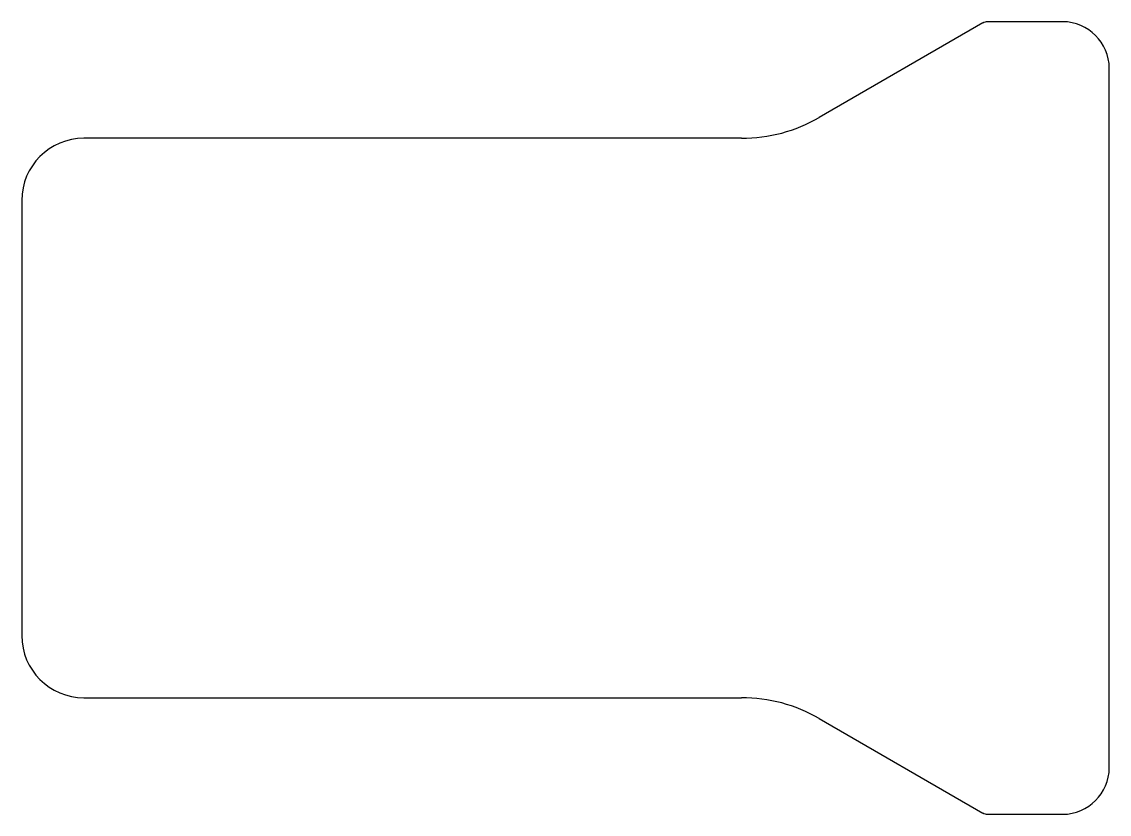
# Model space of a CAD drawing. Extents: x 2116.6 to 2151.6, y 2157 to 2182.5.
import ezdxf

# ---------------------------------------------------------------- set-up
doc = ezdxf.new("R2010")
doc.units = 0
doc.layers.get('0').update_dxf_attribs({"linetype": 'CONTINUOUS'})

msp = doc.modelspace()

# ---------------------------------------------------------------- linework, layer by layer
for p, q in [((2147.557, 2182.476), (2142.292, 2179.436)), ((2150.127, 2182.516), (2147.707, 2182.516)), ((2151.627, 2158.516), (2151.627, 2181.016)), ((2139.792, 2178.766), (2118.627, 2178.766)), ((2116.627, 2176.766), (2116.627, 2162.766)), ((2118.627, 2160.766), (2139.792, 2160.766)), ((2142.29, 2160.097), (2147.557, 2157.056)), ((2147.707, 2157.016), (2150.127, 2157.016))]:
    msp.add_line(p, q)
for centre, radius, start, end in [((2147.707, 2182.216), 0.3, 90, 120), ((2150.127, 2181.016), 1.5, 0, 90), ((2139.792, 2183.766), 5, 270, 300.0046), ((2118.627, 2176.766), 2, 90, 180), ((2118.627, 2162.766), 2, 180, 270), ((2139.792, 2155.766), 5, 60.026, 90), ((2150.127, 2158.516), 1.5, 270, 0), ((2147.707, 2157.316), 0.3, 240, 270)]:
    msp.add_arc(centre, radius, start, end)

doc.saveas('drawing.dxf')
